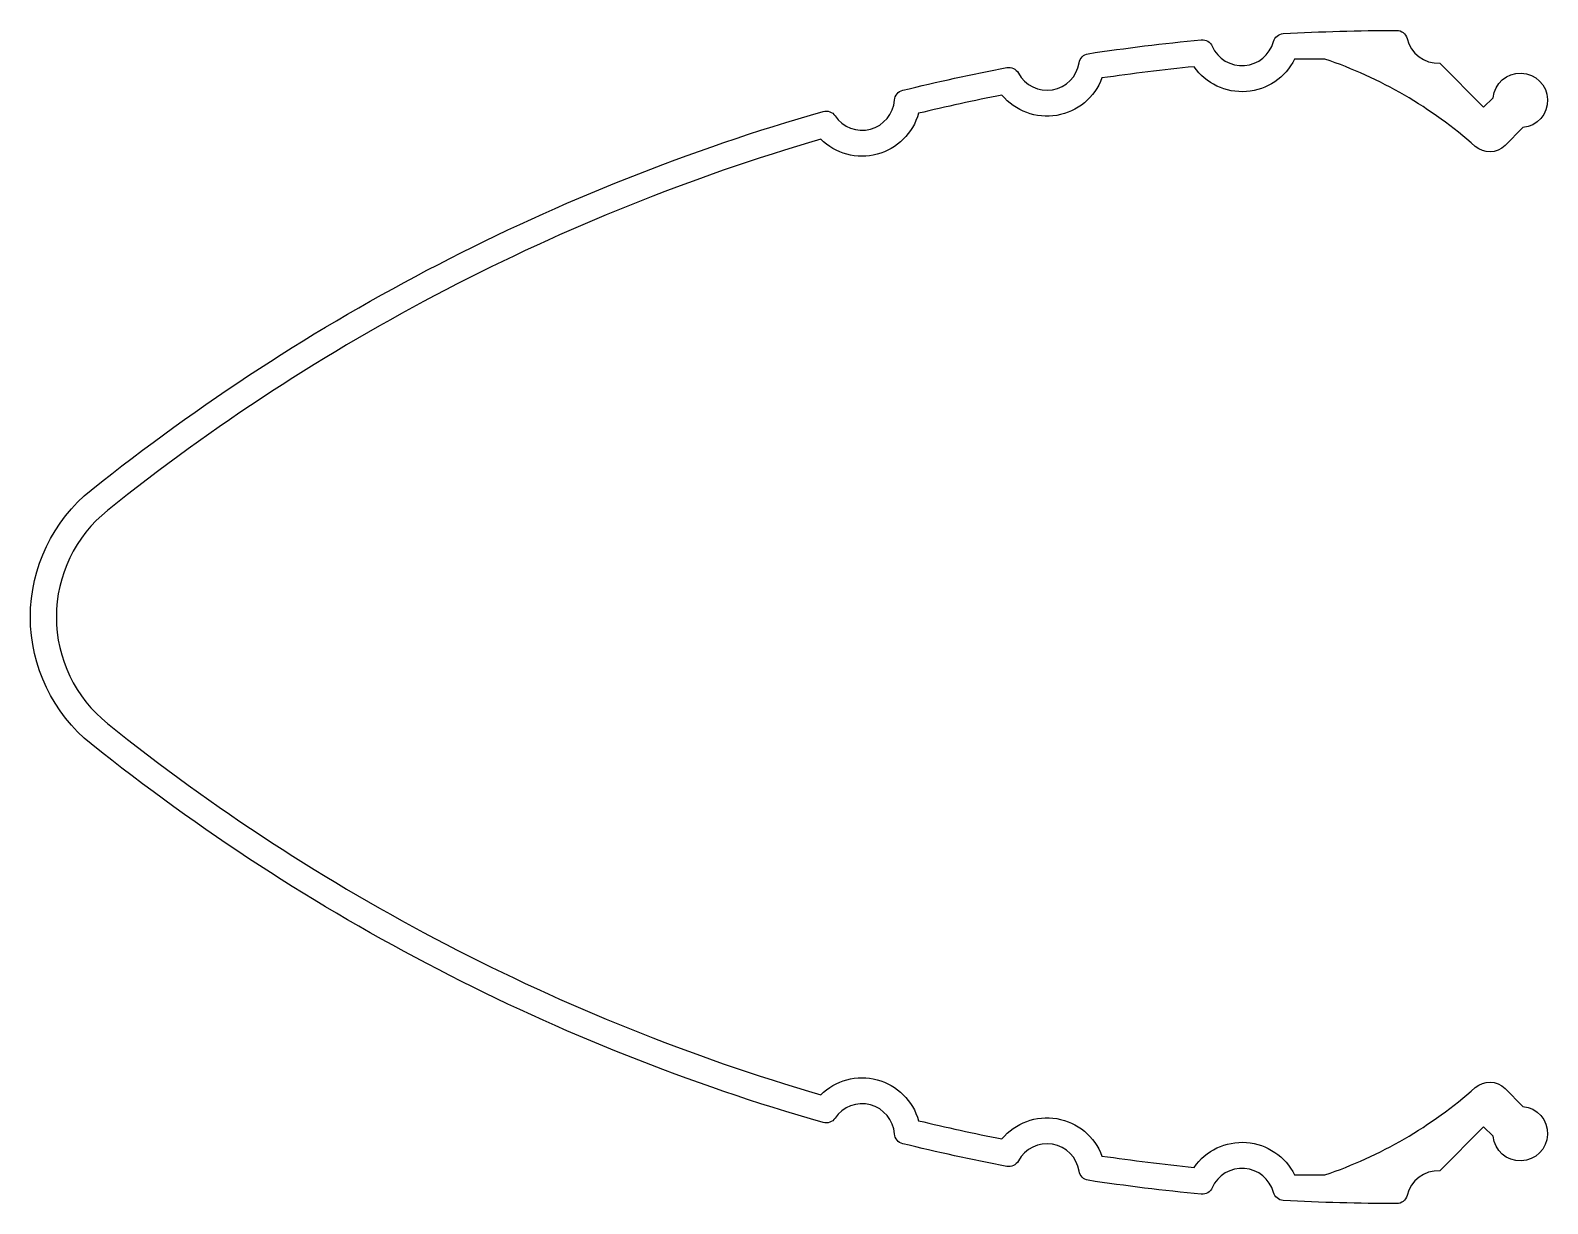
# Model space of a CAD drawing. Extents: x 121.5 to 191.5, y 179.2 to 233.3.
import ezdxf

# ---------------------------------------------------------------- set-up
doc = ezdxf.new("R2010")
doc.units = 0
doc.header["$LTSCALE"] = 15
doc.layers.get('0').update_dxf_attribs({"linetype": 'CONTINUOUS'})

msp = doc.modelspace()

# ---------------------------------------------------------------- linework, layer by layer
msp.add_lwpolyline([(158.068, 182.98, -0.099376), (124.331, 200.43, -0.480192), (124.331, 212.137, -0.099376), (158.068, 229.587, -0.325351), (158.62, 229.385, 0.712777), (161.361, 230.113, -0.325351), (161.741, 230.562, -0.012721), (166.538, 231.607, -0.326904), (167.072, 231.353, 0.716991), (169.873, 231.832, -0.326904), (170.292, 232.248, -0.013613), (175.506, 232.889, -0.323306), (176.011, 232.593, 0.707249), (178.832, 232.806, -0.323306), (179.286, 233.174, -0.013535), (184.508, 233.324, -0.345212), (184.994, 232.944, 0.353578), (186.497, 231.806), (188.525, 229.778), (188.961, 230.214, -2.123825), (190.334, 228.84), (189.509, 228.015, -0.396745), (188.139, 227.974, 0.100047), (181.203, 232), (179.804, 232, -0.569908), (175.171, 231.65, 0.01123), (170.923, 231.128, -0.576823), (166.315, 230.341, 0.01033), (162.468, 229.503, -0.573836), (157.962, 228.307, 0.098172), (125.081, 211.2, 0.480192), (125.081, 201.367, 0.098172), (157.962, 184.26, -0.573836), (162.468, 183.063, 0.01033), (166.315, 182.226, -0.576823), (170.923, 181.438, 0.01123), (175.171, 180.916, -0.569908), (179.804, 180.566), (181.203, 180.566, 0.100047), (188.139, 184.593, -0.396745), (189.509, 184.551), (190.334, 183.726, -2.123825), (188.961, 182.353), (188.525, 182.789), (186.497, 180.761, 0.353578), (184.994, 179.622, -0.345212), (184.508, 179.243, -0.013535), (179.286, 179.392, -0.323306), (178.832, 179.761, 0.707249), (176.011, 179.974, -0.323306), (175.506, 179.678, -0.013613), (170.292, 180.319, -0.326904), (169.873, 180.735, 0.716991), (167.072, 181.213, -0.326904), (166.538, 180.96, -0.012721), (161.741, 182.005, -0.325351), (161.361, 182.454, 0.712777), (158.62, 183.182, -0.325351)], format="xyb", close=True)

doc.saveas('drawing.dxf')
